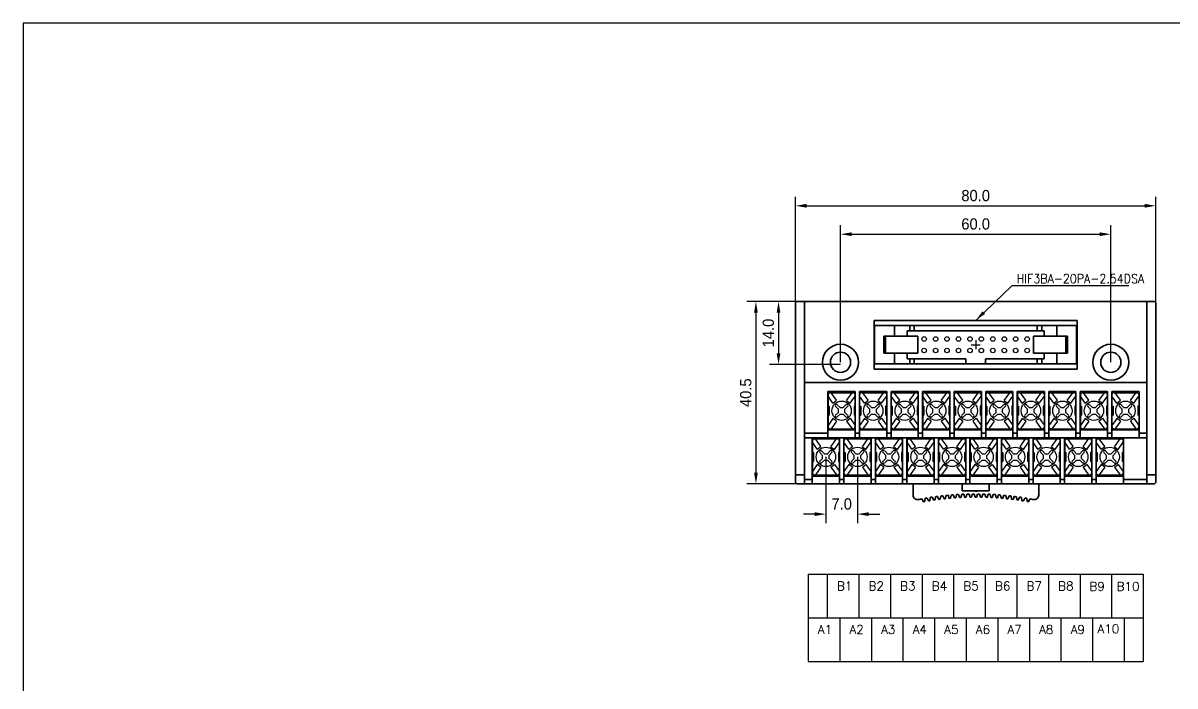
# Model space of a CAD drawing. Extents: x 295 to 2531, y 240 to 845.
# Drawn here: x 295.1 to 550.8, y 697.5 to 844.7 of the extents above; entities that cross this region are included whole.
import ezdxf

# ---------------------------------------------------------------- set-up
doc = ezdxf.new("R2010")
doc.units = 0
doc.header["$LTSCALE"] = 0.1
doc.layers.get('0').update_dxf_attribs({"linetype": 'CONTINUOUS'})
doc.layers.get('DEFPOINTS').update_dxf_attribs({"linetype": 'CONTINUOUS'})
doc.layers.add('S', color=3, linetype='CONTINUOUS')
doc.layers.add('SHEET', color=7, linetype='CONTINUOUS')
doc.layers.add('가시적인 것(ISO)', color=7, linetype='CONTINUOUS', lineweight=35)
doc.styles.get("Standard").update_dxf_attribs({"font": 'simplex.shx', "width": 0.9})
doc.styles.add('주 문자 (ISO)', font='')
doc.styles.get('주 문자 (ISO)').set_extended_font_data('Dotum')
doc.dimstyles.new('기본값 (ISO)', dxfattribs={"dimtxt": 2.5, "dimasz": 2.5, "dimexe": 2, "dimexo": 0, "dimgap": 1, "dimtad": 1, "dimdec": 1, "dimrnd": 1e-08, "dimzin": 0, "dimdsep": 46, "dimtxsty": '주 문자 (ISO)', "dimcen": 0.09, "dimdle": 10, "dimclrd": 1, "dimclre": 1, "dimclrt": 256, "dimadec": 1, "dimazin": 0, "dimtfac": 0.6, "dimtofl": 0, "dimtmove": 0, "dimatfit": 3, "dimfxl": 1, "dimtolj": 1, "dimtzin": 0, "dimlwd": -1, "dimlwe": -1, "dimarcsym": 0})

# ---------------------------------------------------------------- blocks, each defined once
blk = doc.blocks.new('A$C69525F90')
for p, q in [((0, 0), (0, 8.5)), ((22.35, 5.25), (22.35, 3.25)), ((21.35, 4.25), (23.35, 4.25))]:
    blk.add_line(p, q)
for centre in [(10.92, 5.52), (13.46, 5.52), (16, 5.52), (18.54, 5.52), (21.08, 5.52), (23.62, 5.52), (26.16, 5.52), (28.7, 5.52), (31.24, 5.52), (33.78, 5.52), (10.92, 2.98), (13.46, 2.98), (16, 2.98), (18.54, 2.98), (21.08, 2.98), (23.62, 2.98), (26.16, 2.98), (28.7, 2.98), (31.24, 2.98), (33.78, 2.98)]:
    blk.add_circle(centre, 0.5)
at = {"layer": '가시적인 것(ISO)'}
for p, q in [((0, 8.5), (4.35, 8.5)), ((4.35, 8.5), (4.35, 6.15)), ((4.35, 8.5), (7.7, 8.5)), ((7.7, 7.35), (7.7, 8.5)), ((7.7, 8.5), (8.7, 8.5)), ((8.7, 7.35), (8.7, 8.5)), ((8.7, 8.5), (36, 8.5)), ((36, 7.35), (36, 8.5)), ((36, 8.5), (37, 8.5)), ((37, 8.5), (37, 7.35)), ((37, 8.5), (40.35, 8.5)), ((40.35, 6.15), (40.35, 8.5)), ((40.35, 8.5), (44.7, 8.5)), ((44.7, 8.5), (44.7, 0)), ((2.31, 6.15), (1.95, 6.15)), ((1.95, 2.35), (1.95, 6.15)), ((9.5, 6.15), (2.31, 6.15)), ((2.31, 2.35), (2.31, 6.15)), ((7.13, 7.35), (7.7, 7.35)), ((7.13, 6.15), (7.13, 7.35)), ((7.7, 7.35), (8.7, 7.35)), ((8.7, 7.35), (36, 7.35)), ((9.5, 2.35), (9.5, 6.15)), ((42.39, 6.15), (35.2, 6.15)), ((35.2, 2.35), (35.2, 6.15)), ((36, 7.35), (37, 7.35)), ((37, 7.35), (37.57, 7.35)), ((37.57, 7.35), (37.57, 6.15)), ((42.75, 6.15), (42.39, 6.15)), ((42.39, 2.35), (42.39, 6.15)), ((42.75, 2.35), (42.75, 6.15)), ((2.31, 2.35), (1.95, 2.35)), ((9.5, 2.35), (2.31, 2.35)), ((4.35, 2.35), (4.35, 0)), ((7.13, 1.15), (7.13, 2.35)), ((7.7, 1.15), (7.13, 1.15)), ((7.7, 0), (7.7, 1.15)), ((8.7, 1.15), (7.7, 1.15)), ((8.7, 0), (8.7, 1.15)), ((20.14, 1.15), (8.7, 1.15)), ((20.14, 0), (20.14, 1.15)), ((36, 1.15), (24.56, 1.15)), ((24.56, 1.15), (24.56, 0)), ((42.39, 2.35), (35.2, 2.35)), ((36, 0), (36, 1.15)), ((37, 1.15), (36, 1.15)), ((37, 1.15), (37, 0)), ((37.57, 1.15), (37, 1.15)), ((37.57, 2.35), (37.57, 1.15)), ((40.35, 0), (40.35, 2.35)), ((42.75, 2.35), (42.39, 2.35)), ((4.35, 0), (0, 0)), ((7.7, 0), (4.35, 0)), ((8.7, 0), (7.7, 0)), ((20.14, 0), (8.7, 0)), ((24.56, 0), (20.14, 0)), ((36, 0), (24.56, 0)), ((37, 0), (36, 0)), ((40.35, 0), (37, 0)), ((44.7, 0), (40.35, 0))]:
    blk.add_line(p, q, dxfattribs=at)
blk = doc.blocks.new('*D34')
at = {"color": 1, "transparency": 16777216}
for p, q in [((476.56, 769.35), (476.56, 799.78)), ((479.06, 797.78), (534.06, 797.78)), ((536.56, 769.35), (536.56, 799.78))]:
    blk.add_line(p, q, dxfattribs=at)
for points in [[(479.06, 798.2), (479.06, 797.37), (476.56, 797.78)], [(534.06, 798.2), (534.06, 797.37), (536.56, 797.78)]]:
    blk.add_solid(points, dxfattribs=at)
at = {"layer": 'DEFPOINTS', "color": 0, "transparency": 16777216}
for p in [(536.56, 797.78), (476.56, 769.35), (536.56, 769.35)]:
    blk.add_point(p, dxfattribs=at)
at = {"transparency": 16777216, "insert": (506.56, 800.04), "char_height": 2.5, "attachment_point": 5, "style": '주 문자 (ISO)'}
blk.add_mtext('\\A1;60.0', dxfattribs=at)
blk = doc.blocks.new('*D35')
at = {"color": 1, "transparency": 16777216}
for p, q in [((466.56, 782.35), (466.56, 806.09)), ((546.56, 782.35), (546.56, 806.09)), ((469.06, 804.09), (544.06, 804.09))]:
    blk.add_line(p, q, dxfattribs=at)
for points in [[(469.06, 804.51), (469.06, 803.67), (466.56, 804.09)], [(544.06, 804.51), (544.06, 803.67), (546.56, 804.09)]]:
    blk.add_solid(points, dxfattribs=at)
at = {"layer": 'DEFPOINTS', "color": 0, "transparency": 16777216}
for p in [(546.56, 804.09), (466.56, 782.35), (546.56, 782.35)]:
    blk.add_point(p, dxfattribs=at)
at = {"transparency": 16777216, "insert": (506.56, 806.34), "char_height": 2.5, "attachment_point": 5, "style": '주 문자 (ISO)'}
blk.add_mtext('\\A1;80.0', dxfattribs=at)
blk = doc.blocks.new('*D36')
at = {"color": 1, "transparency": 16777216}
for p, q in [((473.32, 748.35), (473.32, 733.65)), ((480.32, 748.35), (480.32, 733.65)), ((470.82, 735.65), (468.32, 735.65)), ((482.82, 735.65), (485.32, 735.65))]:
    blk.add_line(p, q, dxfattribs=at)
for points in [[(470.82, 736.07), (470.82, 735.23), (473.32, 735.65)], [(482.82, 736.07), (482.82, 735.23), (480.32, 735.65)]]:
    blk.add_solid(points, dxfattribs=at)
at = {"layer": 'DEFPOINTS', "color": 0, "transparency": 16777216}
for p in [(473.32, 748.35), (480.32, 748.35), (480.32, 735.65)]:
    blk.add_point(p, dxfattribs=at)
at = {"transparency": 16777216, "insert": (476.82, 737.9), "char_height": 2.5, "attachment_point": 5, "style": '주 문자 (ISO)'}
blk.add_mtext('\\A1;7.0', dxfattribs=at)
blk = doc.blocks.new('*D59')
at = {"color": 1, "transparency": 16777216}
for p, q in [((467.06, 782.85), (455.78, 782.85)), ((457.78, 780.35), (457.78, 744.85)), ((467.06, 742.35), (455.78, 742.35))]:
    blk.add_line(p, q, dxfattribs=at)
for points in [[(457.37, 780.35), (458.2, 780.35), (457.78, 782.85)], [(457.37, 744.85), (458.2, 744.85), (457.78, 742.35)]]:
    blk.add_solid(points, dxfattribs=at)
at = {"layer": 'DEFPOINTS', "color": 0, "transparency": 16777216}
for p in [(467.06, 782.85), (457.78, 742.35), (467.06, 742.35)]:
    blk.add_point(p, dxfattribs=at)
at = {"transparency": 16777216, "insert": (455.53, 762.6), "char_height": 2.5, "attachment_point": 5, "rotation": 90, "style": '주 문자 (ISO)'}
blk.add_mtext('\\A1;40.5', dxfattribs=at)
blk = doc.blocks.new('*D60')
at = {"color": 1, "transparency": 16777216}
for p, q in [((467.06, 782.85), (460.8, 782.85)), ((462.8, 780.35), (462.8, 771.35)), ((476.56, 768.85), (460.8, 768.85))]:
    blk.add_line(p, q, dxfattribs=at)
for points in [[(462.38, 780.35), (463.21, 780.35), (462.8, 782.85)], [(462.38, 771.35), (463.21, 771.35), (462.8, 768.85)]]:
    blk.add_solid(points, dxfattribs=at)
at = {"layer": 'DEFPOINTS', "color": 0, "transparency": 16777216}
for p in [(467.06, 782.85), (462.8, 768.85), (476.56, 768.85)]:
    blk.add_point(p, dxfattribs=at)
at = {"transparency": 16777216, "insert": (460.54, 775.85), "char_height": 2.5, "attachment_point": 5, "rotation": 90, "style": '주 문자 (ISO)'}
blk.add_mtext('\\A1;14.0', dxfattribs=at)

msp = doc.modelspace()

# ---------------------------------------------------------------- linework, layer by layer
at = {"color": 7}
for p, q in [((473.81, 762.1), (473.81, 755.1)), ((474.31, 762.6), (479.31, 762.6)), ((475.69, 760.91), (474.49, 762.6)), ((477.9, 760.87), (479.13, 762.6)), ((479.81, 762.1), (479.81, 755.1)), ((480.81, 762.1), (480.81, 755.1)), ((481.31, 762.6), (486.31, 762.6)), ((482.69, 760.91), (481.49, 762.6)), ((484.9, 760.87), (486.13, 762.6)), ((486.81, 762.1), (486.81, 755.1)), ((487.81, 762.1), (487.81, 755.1)), ((488.31, 762.6), (493.31, 762.6)), ((489.69, 760.91), (488.49, 762.6)), ((491.9, 760.87), (493.13, 762.6)), ((493.81, 762.1), (493.81, 755.1)), ((494.81, 762.1), (494.81, 755.1)), ((495.31, 762.6), (500.31, 762.6)), ((496.69, 760.91), (495.49, 762.6)), ((498.9, 760.87), (500.13, 762.6)), ((500.81, 762.1), (500.81, 755.1)), ((501.81, 762.1), (501.81, 755.1)), ((502.31, 762.6), (507.31, 762.6)), ((503.69, 760.91), (502.49, 762.6)), ((505.9, 760.87), (507.13, 762.6)), ((507.81, 762.1), (507.81, 755.1)), ((508.81, 762.1), (508.81, 755.1)), ((509.31, 762.6), (514.31, 762.6)), ((510.69, 760.91), (509.49, 762.6)), ((512.9, 760.87), (514.13, 762.6)), ((514.81, 762.1), (514.81, 755.1)), ((515.81, 762.1), (515.81, 755.1)), ((516.31, 762.6), (521.31, 762.6)), ((517.69, 760.91), (516.49, 762.6)), ((519.9, 760.87), (521.13, 762.6)), ((521.81, 762.1), (521.81, 755.1)), ((522.81, 762.1), (522.81, 755.1)), ((523.31, 762.6), (528.31, 762.6)), ((524.69, 760.91), (523.49, 762.6)), ((526.9, 760.87), (528.13, 762.6)), ((528.81, 762.1), (528.81, 755.1)), ((529.81, 762.1), (529.81, 755.1)), ((530.31, 762.6), (535.31, 762.6)), ((531.69, 760.91), (530.49, 762.6)), ((533.9, 760.87), (535.13, 762.6)), ((535.81, 762.1), (535.81, 755.1)), ((536.81, 762.1), (536.81, 755.1)), ((537.31, 762.6), (542.31, 762.6)), ((538.69, 760.91), (537.49, 762.6)), ((540.9, 760.87), (542.13, 762.6)), ((542.81, 762.1), (542.81, 755.1)), ((474.88, 760.31), (473.81, 761.85)), ((475.48, 759.55), (476.08, 758.95)), ((475.85, 759.93), (476.46, 759.32)), ((477.77, 759.93), (477.16, 759.32)), ((478.14, 759.55), (477.54, 758.95)), ((478.69, 760.25), (479.81, 761.85)), ((481.88, 760.31), (480.81, 761.85)), ((482.48, 759.55), (483.08, 758.95)), ((482.85, 759.93), (483.46, 759.32)), ((484.77, 759.93), (484.16, 759.32)), ((485.14, 759.55), (484.54, 758.95)), ((485.69, 760.25), (486.81, 761.85)), ((488.88, 760.31), (487.81, 761.85)), ((489.48, 759.55), (490.08, 758.95)), ((489.85, 759.93), (490.46, 759.32)), ((491.77, 759.93), (491.16, 759.32)), ((492.14, 759.55), (491.54, 758.95)), ((492.69, 760.25), (493.81, 761.85)), ((495.88, 760.31), (494.81, 761.85)), ((496.48, 759.55), (497.08, 758.95)), ((496.85, 759.93), (497.46, 759.32)), ((498.77, 759.93), (498.16, 759.32)), ((499.14, 759.55), (498.54, 758.95)), ((499.69, 760.25), (500.81, 761.85)), ((502.88, 760.31), (501.81, 761.85)), ((503.48, 759.55), (504.08, 758.95)), ((503.85, 759.93), (504.46, 759.32)), ((505.77, 759.93), (505.16, 759.32)), ((506.14, 759.55), (505.54, 758.95)), ((506.69, 760.25), (507.81, 761.85)), ((509.88, 760.31), (508.81, 761.85)), ((510.48, 759.55), (511.08, 758.95)), ((510.85, 759.93), (511.46, 759.32)), ((512.77, 759.93), (512.16, 759.32)), ((513.14, 759.55), (512.54, 758.95)), ((513.69, 760.25), (514.81, 761.85)), ((516.88, 760.31), (515.81, 761.85)), ((517.48, 759.55), (518.08, 758.95)), ((517.85, 759.93), (518.46, 759.32)), ((519.77, 759.93), (519.16, 759.32)), ((520.14, 759.55), (519.54, 758.95)), ((520.69, 760.25), (521.81, 761.85)), ((523.88, 760.31), (522.81, 761.85)), ((524.48, 759.55), (525.08, 758.95)), ((524.85, 759.93), (525.46, 759.32)), ((526.77, 759.93), (526.16, 759.32)), ((527.14, 759.55), (526.54, 758.95)), ((527.69, 760.25), (528.81, 761.85)), ((530.88, 760.31), (529.81, 761.85)), ((531.48, 759.55), (532.08, 758.95)), ((531.85, 759.93), (532.46, 759.32)), ((533.77, 759.93), (533.16, 759.32)), ((534.14, 759.55), (533.54, 758.95)), ((534.69, 760.25), (535.81, 761.85)), ((537.88, 760.31), (536.81, 761.85)), ((538.48, 759.55), (539.08, 758.95)), ((538.85, 759.93), (539.46, 759.32)), ((540.77, 759.93), (540.16, 759.32)), ((541.14, 759.55), (540.54, 758.95)), ((541.69, 760.25), (542.81, 761.85)), ((474.88, 756.88), (473.81, 755.34)), ((476.08, 758.24), (475.48, 757.64)), ((476.46, 757.87), (475.85, 757.26)), ((476.08, 758.24), (476.08, 758.95)), ((476.46, 759.32), (477.16, 759.32)), ((476.46, 757.87), (477.16, 757.87)), ((477.16, 757.87), (477.77, 757.26)), ((477.54, 758.24), (477.54, 758.95)), ((477.54, 758.24), (478.14, 757.64)), ((478.69, 756.94), (479.81, 755.34)), ((481.88, 756.88), (480.81, 755.34)), ((483.08, 758.24), (482.48, 757.64)), ((483.46, 757.87), (482.85, 757.26)), ((483.08, 758.24), (483.08, 758.95)), ((483.46, 759.32), (484.16, 759.32)), ((483.46, 757.87), (484.16, 757.87)), ((484.16, 757.87), (484.77, 757.26)), ((484.54, 758.24), (484.54, 758.95)), ((484.54, 758.24), (485.14, 757.64)), ((485.69, 756.94), (486.81, 755.34)), ((488.88, 756.88), (487.81, 755.34)), ((490.08, 758.24), (489.48, 757.64)), ((490.46, 757.87), (489.85, 757.26)), ((490.08, 758.24), (490.08, 758.95)), ((490.46, 759.32), (491.16, 759.32)), ((490.46, 757.87), (491.16, 757.87)), ((491.16, 757.87), (491.77, 757.26)), ((491.54, 758.24), (491.54, 758.95)), ((491.54, 758.24), (492.14, 757.64)), ((492.69, 756.94), (493.81, 755.34)), ((495.88, 756.88), (494.81, 755.34)), ((497.08, 758.24), (496.48, 757.64)), ((497.46, 757.87), (496.85, 757.26)), ((497.08, 758.24), (497.08, 758.95)), ((497.46, 759.32), (498.16, 759.32)), ((497.46, 757.87), (498.16, 757.87)), ((498.16, 757.87), (498.77, 757.26)), ((498.54, 758.24), (498.54, 758.95)), ((498.54, 758.24), (499.14, 757.64)), ((499.69, 756.94), (500.81, 755.34)), ((502.88, 756.88), (501.81, 755.34)), ((504.08, 758.24), (503.48, 757.64)), ((504.46, 757.87), (503.85, 757.26)), ((504.08, 758.24), (504.08, 758.95)), ((504.46, 759.32), (505.16, 759.32)), ((504.46, 757.87), (505.16, 757.87)), ((505.16, 757.87), (505.77, 757.26)), ((505.54, 758.24), (505.54, 758.95)), ((505.54, 758.24), (506.14, 757.64)), ((506.69, 756.94), (507.81, 755.34)), ((509.88, 756.88), (508.81, 755.34)), ((511.08, 758.24), (510.48, 757.64)), ((511.46, 757.87), (510.85, 757.26)), ((511.08, 758.24), (511.08, 758.95)), ((511.46, 759.32), (512.16, 759.32)), ((511.46, 757.87), (512.16, 757.87)), ((512.16, 757.87), (512.77, 757.26)), ((512.54, 758.24), (512.54, 758.95)), ((512.54, 758.24), (513.14, 757.64)), ((513.69, 756.94), (514.81, 755.34)), ((516.88, 756.88), (515.81, 755.34)), ((518.08, 758.24), (517.48, 757.64)), ((518.46, 757.87), (517.85, 757.26)), ((518.08, 758.24), (518.08, 758.95)), ((518.46, 759.32), (519.16, 759.32)), ((518.46, 757.87), (519.16, 757.87)), ((519.16, 757.87), (519.77, 757.26)), ((519.54, 758.24), (519.54, 758.95)), ((519.54, 758.24), (520.14, 757.64)), ((520.69, 756.94), (521.81, 755.34)), ((523.88, 756.88), (522.81, 755.34)), ((525.08, 758.24), (524.48, 757.64)), ((525.46, 757.87), (524.85, 757.26)), ((525.08, 758.24), (525.08, 758.95)), ((525.46, 759.32), (526.16, 759.32)), ((525.46, 757.87), (526.16, 757.87)), ((526.16, 757.87), (526.77, 757.26)), ((526.54, 758.24), (526.54, 758.95)), ((526.54, 758.24), (527.14, 757.64)), ((527.69, 756.94), (528.81, 755.34)), ((530.88, 756.88), (529.81, 755.34)), ((532.08, 758.24), (531.48, 757.64)), ((532.46, 757.87), (531.85, 757.26)), ((532.08, 758.24), (532.08, 758.95)), ((532.46, 759.32), (533.16, 759.32)), ((532.46, 757.87), (533.16, 757.87)), ((533.16, 757.87), (533.77, 757.26)), ((533.54, 758.24), (533.54, 758.95)), ((533.54, 758.24), (534.14, 757.64)), ((534.69, 756.94), (535.81, 755.34)), ((537.88, 756.88), (536.81, 755.34)), ((539.08, 758.24), (538.48, 757.64)), ((539.46, 757.87), (538.85, 757.26)), ((539.08, 758.24), (539.08, 758.95)), ((539.46, 759.32), (540.16, 759.32)), ((539.46, 757.87), (540.16, 757.87)), ((540.16, 757.87), (540.77, 757.26)), ((540.54, 758.24), (540.54, 758.95)), ((540.54, 758.24), (541.14, 757.64)), ((541.69, 756.94), (542.81, 755.34)), ((474.31, 754.6), (479.31, 754.6)), ((475.69, 756.29), (474.49, 754.6)), ((477.9, 756.32), (479.13, 754.6)), ((481.31, 754.6), (486.31, 754.6)), ((482.69, 756.29), (481.49, 754.6)), ((484.9, 756.32), (486.13, 754.6)), ((488.31, 754.6), (493.31, 754.6)), ((489.69, 756.29), (488.49, 754.6)), ((491.9, 756.32), (493.13, 754.6)), ((495.31, 754.6), (500.31, 754.6)), ((496.69, 756.29), (495.49, 754.6)), ((498.9, 756.32), (500.13, 754.6)), ((502.31, 754.6), (507.31, 754.6)), ((503.69, 756.29), (502.49, 754.6)), ((505.9, 756.32), (507.13, 754.6)), ((509.31, 754.6), (514.31, 754.6)), ((510.69, 756.29), (509.49, 754.6)), ((512.9, 756.32), (514.13, 754.6)), ((516.31, 754.6), (521.31, 754.6)), ((517.69, 756.29), (516.49, 754.6)), ((519.9, 756.32), (521.13, 754.6)), ((523.31, 754.6), (528.31, 754.6)), ((524.69, 756.29), (523.49, 754.6)), ((526.9, 756.32), (528.13, 754.6)), ((530.31, 754.6), (535.31, 754.6)), ((531.69, 756.29), (530.49, 754.6)), ((533.9, 756.32), (535.13, 754.6)), ((537.31, 754.6), (542.31, 754.6)), ((538.69, 756.29), (537.49, 754.6)), ((540.9, 756.32), (542.13, 754.6)), ((470.32, 751.85), (470.32, 744.85)), ((470.82, 752.35), (475.82, 752.35)), ((472.2, 750.66), (471, 752.35)), ((474.41, 750.62), (475.64, 752.35)), ((476.32, 751.85), (476.32, 744.85)), ((477.32, 751.85), (477.32, 744.85)), ((477.82, 752.35), (482.82, 752.35)), ((479.2, 750.66), (478, 752.35)), ((481.41, 750.62), (482.64, 752.35)), ((483.32, 751.85), (483.32, 744.85)), ((484.32, 751.85), (484.32, 744.85)), ((484.82, 752.35), (489.82, 752.35)), ((486.2, 750.66), (485, 752.35)), ((488.41, 750.62), (489.64, 752.35)), ((490.32, 751.85), (490.32, 744.85)), ((491.32, 751.85), (491.32, 744.85)), ((491.82, 752.35), (496.82, 752.35)), ((493.2, 750.66), (492, 752.35)), ((495.41, 750.62), (496.64, 752.35)), ((497.32, 751.85), (497.32, 744.85)), ((498.32, 751.85), (498.32, 744.85)), ((498.82, 752.35), (503.82, 752.35)), ((500.2, 750.66), (499, 752.35)), ((502.41, 750.62), (503.64, 752.35)), ((504.32, 751.85), (504.32, 744.85)), ((505.32, 751.85), (505.32, 744.85)), ((505.82, 752.35), (510.82, 752.35)), ((507.2, 750.66), (506, 752.35)), ((509.41, 750.62), (510.64, 752.35)), ((511.32, 751.85), (511.32, 744.85)), ((512.32, 751.85), (512.32, 744.85)), ((512.82, 752.35), (517.82, 752.35)), ((514.2, 750.66), (513, 752.35)), ((516.41, 750.62), (517.64, 752.35)), ((518.32, 751.85), (518.32, 744.85)), ((519.32, 751.85), (519.32, 744.85)), ((519.82, 752.35), (524.82, 752.35)), ((521.2, 750.66), (520, 752.35)), ((523.41, 750.62), (524.64, 752.35)), ((525.32, 751.85), (525.32, 744.85)), ((526.32, 751.85), (526.32, 744.85)), ((526.82, 752.35), (531.82, 752.35)), ((528.2, 750.66), (527, 752.35)), ((530.41, 750.62), (531.64, 752.35)), ((532.32, 751.85), (532.32, 744.85)), ((533.32, 751.85), (533.32, 744.85)), ((533.82, 752.35), (538.82, 752.35)), ((535.2, 750.66), (534, 752.35)), ((537.41, 750.62), (538.64, 752.35)), ((539.32, 751.85), (539.32, 744.85)), ((471.39, 750.06), (470.32, 751.6)), ((471.99, 749.3), (472.59, 748.7)), ((472.36, 749.68), (472.97, 749.07)), ((474.28, 749.68), (473.67, 749.07)), ((474.65, 749.3), (474.05, 748.7)), ((475.2, 750), (476.32, 751.6)), ((478.39, 750.06), (477.32, 751.6)), ((478.99, 749.3), (479.59, 748.7)), ((479.36, 749.68), (479.97, 749.07)), ((481.28, 749.68), (480.67, 749.07)), ((481.65, 749.3), (481.05, 748.7)), ((482.2, 750), (483.32, 751.6)), ((485.39, 750.06), (484.32, 751.6)), ((485.99, 749.3), (486.59, 748.7)), ((486.36, 749.68), (486.97, 749.07)), ((488.28, 749.68), (487.67, 749.07)), ((488.65, 749.3), (488.05, 748.7)), ((489.2, 750), (490.32, 751.6)), ((492.39, 750.06), (491.32, 751.6)), ((492.99, 749.3), (493.59, 748.7)), ((493.36, 749.68), (493.97, 749.07)), ((495.28, 749.68), (494.67, 749.07)), ((495.65, 749.3), (495.05, 748.7)), ((496.2, 750), (497.32, 751.6)), ((499.39, 750.06), (498.32, 751.6)), ((499.99, 749.3), (500.59, 748.7)), ((500.36, 749.68), (500.97, 749.07)), ((502.28, 749.68), (501.67, 749.07)), ((502.65, 749.3), (502.05, 748.7)), ((503.2, 750), (504.32, 751.6)), ((506.39, 750.06), (505.32, 751.6)), ((506.99, 749.3), (507.59, 748.7)), ((507.36, 749.68), (507.97, 749.07)), ((509.28, 749.68), (508.67, 749.07)), ((509.65, 749.3), (509.05, 748.7)), ((510.2, 750), (511.32, 751.6)), ((513.39, 750.06), (512.32, 751.6)), ((513.99, 749.3), (514.59, 748.7)), ((514.36, 749.68), (514.97, 749.07)), ((516.28, 749.68), (515.67, 749.07)), ((516.65, 749.3), (516.05, 748.7)), ((517.2, 750), (518.32, 751.6)), ((520.39, 750.06), (519.32, 751.6)), ((520.99, 749.3), (521.59, 748.7)), ((521.36, 749.68), (521.97, 749.07)), ((523.28, 749.68), (522.67, 749.07)), ((523.65, 749.3), (523.05, 748.7)), ((524.2, 750), (525.32, 751.6)), ((527.39, 750.06), (526.32, 751.6)), ((527.99, 749.3), (528.59, 748.7)), ((528.36, 749.68), (528.97, 749.07)), ((530.28, 749.68), (529.67, 749.07)), ((530.65, 749.3), (530.05, 748.7)), ((531.2, 750), (532.32, 751.6)), ((534.39, 750.06), (533.32, 751.6)), ((534.99, 749.3), (535.59, 748.7)), ((535.36, 749.68), (535.97, 749.07)), ((537.28, 749.68), (536.67, 749.07)), ((537.65, 749.3), (537.05, 748.7)), ((538.2, 750), (539.32, 751.6)), ((472.59, 747.99), (471.99, 747.39)), ((472.97, 747.62), (472.36, 747.01)), ((472.59, 747.99), (472.59, 748.7)), ((472.97, 749.07), (473.67, 749.07)), ((472.97, 747.62), (473.67, 747.62)), ((473.67, 747.62), (474.28, 747.01)), ((474.05, 747.99), (474.05, 748.7)), ((474.05, 747.99), (474.65, 747.39)), ((475.2, 746.69), (476.32, 745.09)), ((479.59, 747.99), (478.99, 747.39)), ((479.97, 747.62), (479.36, 747.01)), ((479.59, 747.99), (479.59, 748.7)), ((479.97, 749.07), (480.67, 749.07)), ((479.97, 747.62), (480.67, 747.62)), ((480.67, 747.62), (481.28, 747.01)), ((481.05, 747.99), (481.05, 748.7)), ((481.05, 747.99), (481.65, 747.39)), ((482.2, 746.69), (483.32, 745.09)), ((486.59, 747.99), (485.99, 747.39)), ((486.97, 747.62), (486.36, 747.01)), ((486.59, 747.99), (486.59, 748.7)), ((486.97, 749.07), (487.67, 749.07)), ((486.97, 747.62), (487.67, 747.62)), ((487.67, 747.62), (488.28, 747.01)), ((488.05, 747.99), (488.05, 748.7)), ((488.05, 747.99), (488.65, 747.39)), ((489.2, 746.69), (490.32, 745.09)), ((493.59, 747.99), (492.99, 747.39)), ((493.97, 747.62), (493.36, 747.01)), ((493.59, 747.99), (493.59, 748.7)), ((493.97, 749.07), (494.67, 749.07)), ((493.97, 747.62), (494.67, 747.62)), ((494.67, 747.62), (495.28, 747.01)), ((495.05, 747.99), (495.05, 748.7)), ((495.05, 747.99), (495.65, 747.39)), ((496.2, 746.69), (497.32, 745.09)), ((500.59, 747.99), (499.99, 747.39)), ((500.97, 747.62), (500.36, 747.01)), ((500.59, 747.99), (500.59, 748.7)), ((500.97, 749.07), (501.67, 749.07)), ((500.97, 747.62), (501.67, 747.62)), ((501.67, 747.62), (502.28, 747.01)), ((502.05, 747.99), (502.05, 748.7)), ((502.05, 747.99), (502.65, 747.39)), ((503.2, 746.69), (504.32, 745.09)), ((507.59, 747.99), (506.99, 747.39)), ((507.97, 747.62), (507.36, 747.01)), ((507.59, 747.99), (507.59, 748.7)), ((507.97, 749.07), (508.67, 749.07)), ((507.97, 747.62), (508.67, 747.62)), ((508.67, 747.62), (509.28, 747.01)), ((509.05, 747.99), (509.05, 748.7)), ((509.05, 747.99), (509.65, 747.39)), ((510.2, 746.69), (511.32, 745.09)), ((514.59, 747.99), (513.99, 747.39)), ((514.97, 747.62), (514.36, 747.01)), ((514.59, 747.99), (514.59, 748.7)), ((514.97, 749.07), (515.67, 749.07)), ((514.97, 747.62), (515.67, 747.62)), ((515.67, 747.62), (516.28, 747.01)), ((516.05, 747.99), (516.05, 748.7)), ((516.05, 747.99), (516.65, 747.39)), ((517.2, 746.69), (518.32, 745.09)), ((521.59, 747.99), (520.99, 747.39)), ((521.97, 747.62), (521.36, 747.01)), ((521.59, 747.99), (521.59, 748.7)), ((521.97, 749.07), (522.67, 749.07)), ((521.97, 747.62), (522.67, 747.62)), ((522.67, 747.62), (523.28, 747.01)), ((523.05, 747.99), (523.05, 748.7)), ((523.05, 747.99), (523.65, 747.39)), ((524.2, 746.69), (525.32, 745.09)), ((528.59, 747.99), (527.99, 747.39)), ((528.97, 747.62), (528.36, 747.01)), ((528.59, 747.99), (528.59, 748.7)), ((528.97, 749.07), (529.67, 749.07)), ((528.97, 747.62), (529.67, 747.62)), ((529.67, 747.62), (530.28, 747.01)), ((530.05, 747.99), (530.05, 748.7)), ((530.05, 747.99), (530.65, 747.39)), ((531.2, 746.69), (532.32, 745.09)), ((535.59, 747.99), (534.99, 747.39)), ((535.97, 747.62), (535.36, 747.01)), ((535.59, 747.99), (535.59, 748.7)), ((535.97, 749.07), (536.67, 749.07)), ((535.97, 747.62), (536.67, 747.62)), ((536.67, 747.62), (537.28, 747.01)), ((537.05, 747.99), (537.05, 748.7)), ((537.05, 747.99), (537.65, 747.39)), ((538.2, 746.69), (539.32, 745.09)), ((471.39, 746.63), (470.32, 745.09)), ((470.82, 744.35), (475.82, 744.35)), ((472.2, 746.04), (471, 744.35)), ((474.41, 746.07), (475.64, 744.35)), ((478.39, 746.63), (477.32, 745.09)), ((477.82, 744.35), (482.82, 744.35)), ((479.2, 746.04), (478, 744.35)), ((481.41, 746.07), (482.64, 744.35)), ((485.39, 746.63), (484.32, 745.09)), ((484.82, 744.35), (489.82, 744.35)), ((486.2, 746.04), (485, 744.35)), ((488.41, 746.07), (489.64, 744.35)), ((492.39, 746.63), (491.32, 745.09)), ((491.82, 744.35), (496.82, 744.35)), ((493.2, 746.04), (492, 744.35)), ((495.41, 746.07), (496.64, 744.35)), ((499.39, 746.63), (498.32, 745.09)), ((498.82, 744.35), (503.82, 744.35)), ((500.2, 746.04), (499, 744.35)), ((502.41, 746.07), (503.64, 744.35)), ((506.39, 746.63), (505.32, 745.09)), ((505.82, 744.35), (510.82, 744.35)), ((507.2, 746.04), (506, 744.35)), ((509.41, 746.07), (510.64, 744.35)), ((513.39, 746.63), (512.32, 745.09)), ((512.82, 744.35), (517.82, 744.35)), ((514.2, 746.04), (513, 744.35)), ((516.41, 746.07), (517.64, 744.35)), ((520.39, 746.63), (519.32, 745.09)), ((519.82, 744.35), (524.82, 744.35)), ((521.2, 746.04), (520, 744.35)), ((523.41, 746.07), (524.64, 744.35)), ((527.39, 746.63), (526.32, 745.09)), ((526.82, 744.35), (531.82, 744.35)), ((528.2, 746.04), (527, 744.35)), ((530.41, 746.07), (531.64, 744.35)), ((534.39, 746.63), (533.32, 745.09)), ((533.82, 744.35), (538.82, 744.35)), ((535.2, 746.04), (534, 744.35)), ((537.41, 746.07), (538.64, 744.35)), ((469.38, 722.29), (469.38, 712.62)), ((473.61, 722.29), (473.61, 712.62)), ((480.63, 722.29), (480.63, 712.62)), ((487.64, 722.29), (487.64, 712.62)), ((494.65, 722.29), (494.65, 712.62)), ((501.67, 722.29), (501.67, 712.62)), ((508.68, 722.29), (508.68, 712.62)), ((515.7, 722.29), (515.7, 712.62)), ((522.71, 722.29), (522.71, 712.62)), ((529.72, 722.29), (529.72, 712.62)), ((536.74, 722.29), (536.74, 712.62)), ((543.75, 722.29), (543.75, 702.95)), ((469.38, 712.62), (469.38, 702.95)), ((476.39, 712.62), (476.39, 702.95)), ((483.41, 712.62), (483.41, 702.95)), ((490.42, 712.62), (490.42, 702.95)), ((497.43, 712.62), (497.43, 702.95)), ((504.45, 712.62), (504.45, 702.95)), ((511.46, 712.62), (511.46, 702.95)), ((518.48, 712.62), (518.48, 702.95)), ((525.49, 712.62), (525.49, 702.95)), ((532.5, 712.62), (532.5, 702.95)), ((539.52, 712.62), (539.52, 702.95))]:
    msp.add_line(p, q, dxfattribs=at)
for p, q in [((474.88, 760.31), (475.69, 760.91)), ((477.9, 760.87), (478.69, 760.25)), ((481.88, 760.31), (482.69, 760.91)), ((484.9, 760.87), (485.69, 760.25)), ((488.88, 760.31), (489.69, 760.91)), ((491.9, 760.87), (492.69, 760.25)), ((495.88, 760.31), (496.69, 760.91)), ((498.9, 760.87), (499.69, 760.25)), ((502.88, 760.31), (503.69, 760.91)), ((505.9, 760.87), (506.69, 760.25)), ((509.88, 760.31), (510.69, 760.91)), ((512.9, 760.87), (513.69, 760.25)), ((516.88, 760.31), (517.69, 760.91)), ((519.9, 760.87), (520.69, 760.25)), ((523.88, 760.31), (524.69, 760.91)), ((526.9, 760.87), (527.69, 760.25)), ((530.88, 760.31), (531.69, 760.91)), ((533.9, 760.87), (534.69, 760.25)), ((537.88, 760.31), (538.69, 760.91)), ((540.9, 760.87), (541.69, 760.25)), ((475.69, 756.29), (474.88, 756.88)), ((477.9, 756.32), (478.69, 756.94)), ((482.69, 756.29), (481.88, 756.88)), ((484.9, 756.32), (485.69, 756.94)), ((489.69, 756.29), (488.88, 756.88)), ((491.9, 756.32), (492.69, 756.94)), ((496.69, 756.29), (495.88, 756.88)), ((498.9, 756.32), (499.69, 756.94)), ((503.69, 756.29), (502.88, 756.88)), ((505.9, 756.32), (506.69, 756.94)), ((510.69, 756.29), (509.88, 756.88)), ((512.9, 756.32), (513.69, 756.94)), ((517.69, 756.29), (516.88, 756.88)), ((519.9, 756.32), (520.69, 756.94)), ((524.69, 756.29), (523.88, 756.88)), ((526.9, 756.32), (527.69, 756.94)), ((531.69, 756.29), (530.88, 756.88)), ((533.9, 756.32), (534.69, 756.94)), ((538.69, 756.29), (537.88, 756.88)), ((540.9, 756.32), (541.69, 756.94)), ((471.39, 750.06), (472.2, 750.66)), ((474.41, 750.62), (475.2, 750)), ((478.39, 750.06), (479.2, 750.66)), ((481.41, 750.62), (482.2, 750)), ((485.39, 750.06), (486.2, 750.66)), ((488.41, 750.62), (489.2, 750)), ((492.39, 750.06), (493.2, 750.66)), ((495.41, 750.62), (496.2, 750)), ((499.39, 750.06), (500.2, 750.66)), ((502.41, 750.62), (503.2, 750)), ((506.39, 750.06), (507.2, 750.66)), ((509.41, 750.62), (510.2, 750)), ((513.39, 750.06), (514.2, 750.66)), ((516.41, 750.62), (517.2, 750)), ((520.39, 750.06), (521.2, 750.66)), ((523.41, 750.62), (524.2, 750)), ((527.39, 750.06), (528.2, 750.66)), ((530.41, 750.62), (531.2, 750)), ((534.39, 750.06), (535.2, 750.66)), ((537.41, 750.62), (538.2, 750)), ((474.41, 746.07), (475.2, 746.69)), ((481.41, 746.07), (482.2, 746.69)), ((488.41, 746.07), (489.2, 746.69)), ((495.41, 746.07), (496.2, 746.69)), ((502.41, 746.07), (503.2, 746.69)), ((509.41, 746.07), (510.2, 746.69)), ((516.41, 746.07), (517.2, 746.69)), ((523.41, 746.07), (524.2, 746.69)), ((530.41, 746.07), (531.2, 746.69)), ((537.41, 746.07), (538.2, 746.69)), ((472.2, 746.04), (471.39, 746.63)), ((479.2, 746.04), (478.39, 746.63)), ((486.2, 746.04), (485.39, 746.63)), ((493.2, 746.04), (492.39, 746.63)), ((500.2, 746.04), (499.39, 746.63)), ((507.2, 746.04), (506.39, 746.63)), ((514.2, 746.04), (513.39, 746.63)), ((521.2, 746.04), (520.39, 746.63)), ((528.2, 746.04), (527.39, 746.63)), ((535.2, 746.04), (534.39, 746.63)), ((469.38, 722.29), (543.75, 722.29)), ((469.38, 712.62), (543.75, 712.62)), ((469.38, 702.95), (543.75, 702.95))]:
    msp.add_line(p, q)
for centre in [(476.81, 758.6), (483.81, 758.6), (490.81, 758.6), (497.81, 758.6), (504.81, 758.6), (511.81, 758.6), (518.81, 758.6), (525.81, 758.6), (532.81, 758.6), (539.81, 758.6), (473.32, 748.35), (480.32, 748.35), (487.32, 748.35), (494.32, 748.35), (501.32, 748.35), (508.32, 748.35), (515.32, 748.35), (522.32, 748.35), (529.32, 748.35), (536.32, 748.35)]:
    msp.add_circle(centre, 2.15, dxfattribs=at)
for centre, radius, start, end in [((474.31, 762.1), 0.5, 90, 180), ((479.31, 762.1), 0.5, 0, 90), ((481.31, 762.1), 0.5, 90, 180), ((486.31, 762.1), 0.5, 0, 90), ((488.31, 762.1), 0.5, 90, 180), ((493.31, 762.1), 0.5, 0, 90), ((495.31, 762.1), 0.5, 90, 180), ((500.31, 762.1), 0.5, 0, 90), ((502.31, 762.1), 0.5, 90, 180), ((507.31, 762.1), 0.5, 0, 90), ((509.31, 762.1), 0.5, 90, 180), ((514.31, 762.1), 0.5, 0, 90), ((516.31, 762.1), 0.5, 90, 180), ((521.31, 762.1), 0.5, 0, 90), ((523.31, 762.1), 0.5, 90, 180), ((528.31, 762.1), 0.5, 0, 90), ((530.31, 762.1), 0.5, 90, 180), ((535.31, 762.1), 0.5, 0, 90), ((537.31, 762.1), 0.5, 90, 180), ((542.31, 762.1), 0.5, 0, 90), ((475.66, 759.74), 0.265, 45, 225), ((477.96, 759.74), 0.265, 315, 135), ((482.66, 759.74), 0.265, 45, 225), ((484.96, 759.74), 0.265, 315, 135), ((489.66, 759.74), 0.265, 45, 225), ((491.96, 759.74), 0.265, 315, 135), ((496.66, 759.74), 0.265, 45, 225), ((498.96, 759.74), 0.265, 315, 135), ((503.66, 759.74), 0.265, 45, 225), ((505.96, 759.74), 0.265, 315, 135), ((510.66, 759.74), 0.265, 45, 225), ((512.96, 759.74), 0.265, 315, 135), ((517.66, 759.74), 0.265, 45, 225), ((519.96, 759.74), 0.265, 315, 135), ((524.66, 759.74), 0.265, 45, 225), ((526.96, 759.74), 0.265, 315, 135), ((531.66, 759.74), 0.265, 45, 225), ((533.96, 759.74), 0.265, 315, 135), ((538.66, 759.74), 0.265, 45, 225), ((540.96, 759.74), 0.265, 315, 135), ((475.66, 757.45), 0.265, 135, 315), ((477.96, 757.45), 0.265, 225, 45), ((482.66, 757.45), 0.265, 135, 315), ((484.96, 757.45), 0.265, 225, 45), ((489.66, 757.45), 0.265, 135, 315), ((491.96, 757.45), 0.265, 225, 45), ((496.66, 757.45), 0.265, 135, 315), ((498.96, 757.45), 0.265, 225, 45), ((503.66, 757.45), 0.265, 135, 315), ((505.96, 757.45), 0.265, 225, 45), ((510.66, 757.45), 0.265, 135, 315), ((512.96, 757.45), 0.265, 225, 45), ((517.66, 757.45), 0.265, 135, 315), ((519.96, 757.45), 0.265, 225, 45), ((524.66, 757.45), 0.265, 135, 315), ((526.96, 757.45), 0.265, 225, 45), ((531.66, 757.45), 0.265, 135, 315), ((533.96, 757.45), 0.265, 225, 45), ((538.66, 757.45), 0.265, 135, 315), ((540.96, 757.45), 0.265, 225, 45), ((474.31, 755.1), 0.5, 180, 270), ((479.31, 755.1), 0.5, 270, 0), ((481.31, 755.1), 0.5, 180, 270), ((486.31, 755.1), 0.5, 270, 0), ((488.31, 755.1), 0.5, 180, 270), ((493.31, 755.1), 0.5, 270, 0), ((495.31, 755.1), 0.5, 180, 270), ((500.31, 755.1), 0.5, 270, 0), ((502.31, 755.1), 0.5, 180, 270), ((507.31, 755.1), 0.5, 270, 0), ((509.31, 755.1), 0.5, 180, 270), ((514.31, 755.1), 0.5, 270, 0), ((516.31, 755.1), 0.5, 180, 270), ((521.31, 755.1), 0.5, 270, 0), ((523.31, 755.1), 0.5, 180, 270), ((528.31, 755.1), 0.5, 270, 0), ((530.31, 755.1), 0.5, 180, 270), ((535.31, 755.1), 0.5, 270, 0), ((537.31, 755.1), 0.5, 180, 270), ((542.31, 755.1), 0.5, 270, 0), ((470.82, 751.85), 0.5, 90, 180), ((475.82, 751.85), 0.5, 0, 90), ((477.82, 751.85), 0.5, 90, 180), ((482.82, 751.85), 0.5, 0, 90), ((484.82, 751.85), 0.5, 90, 180), ((489.82, 751.85), 0.5, 0, 90), ((491.82, 751.85), 0.5, 90, 180), ((496.82, 751.85), 0.5, 0, 90), ((498.82, 751.85), 0.5, 90, 180), ((503.82, 751.85), 0.5, 0, 90), ((505.82, 751.85), 0.5, 90, 180), ((510.82, 751.85), 0.5, 0, 90), ((512.82, 751.85), 0.5, 90, 180), ((517.82, 751.85), 0.5, 0, 90), ((519.82, 751.85), 0.5, 90, 180), ((524.82, 751.85), 0.5, 0, 90), ((526.82, 751.85), 0.5, 90, 180), ((531.82, 751.85), 0.5, 0, 90), ((533.82, 751.85), 0.5, 90, 180), ((538.82, 751.85), 0.5, 0, 90), ((472.17, 749.49), 0.265, 45, 225), ((474.47, 749.49), 0.265, 315, 135), ((479.17, 749.49), 0.265, 45, 225), ((481.47, 749.49), 0.265, 315, 135), ((486.17, 749.49), 0.265, 45, 225), ((488.47, 749.49), 0.265, 315, 135), ((493.17, 749.49), 0.265, 45, 225), ((495.47, 749.49), 0.265, 315, 135), ((500.17, 749.49), 0.265, 45, 225), ((502.47, 749.49), 0.265, 315, 135), ((507.17, 749.49), 0.265, 45, 225), ((509.47, 749.49), 0.265, 315, 135), ((514.17, 749.49), 0.265, 45, 225), ((516.47, 749.49), 0.265, 315, 135), ((521.17, 749.49), 0.265, 45, 225), ((523.47, 749.49), 0.265, 315, 135), ((528.17, 749.49), 0.265, 45, 225), ((530.47, 749.49), 0.265, 315, 135), ((535.17, 749.49), 0.265, 45, 225), ((537.47, 749.49), 0.265, 315, 135), ((472.17, 747.2), 0.265, 135, 315), ((474.47, 747.2), 0.265, 225, 45), ((479.17, 747.2), 0.265, 135, 315), ((481.47, 747.2), 0.265, 225, 45), ((486.17, 747.2), 0.265, 135, 315), ((488.47, 747.2), 0.265, 225, 45), ((493.17, 747.2), 0.265, 135, 315), ((495.47, 747.2), 0.265, 225, 45), ((500.17, 747.2), 0.265, 135, 315), ((502.47, 747.2), 0.265, 225, 45), ((507.17, 747.2), 0.265, 135, 315), ((509.47, 747.2), 0.265, 225, 45), ((514.17, 747.2), 0.265, 135, 315), ((516.47, 747.2), 0.265, 225, 45), ((521.17, 747.2), 0.265, 135, 315), ((523.47, 747.2), 0.265, 225, 45), ((528.17, 747.2), 0.265, 135, 315), ((530.47, 747.2), 0.265, 225, 45), ((535.17, 747.2), 0.265, 135, 315), ((537.47, 747.2), 0.265, 225, 45), ((470.82, 744.85), 0.5, 180, 270), ((475.82, 744.85), 0.5, 270, 0), ((477.82, 744.85), 0.5, 180, 270), ((482.82, 744.85), 0.5, 270, 0), ((484.82, 744.85), 0.5, 180, 270), ((489.82, 744.85), 0.5, 270, 0), ((491.82, 744.85), 0.5, 180, 270), ((496.82, 744.85), 0.5, 270, 0), ((498.82, 744.85), 0.5, 180, 270), ((503.82, 744.85), 0.5, 270, 0), ((505.82, 744.85), 0.5, 180, 270), ((510.82, 744.85), 0.5, 270, 0), ((512.82, 744.85), 0.5, 180, 270), ((517.82, 744.85), 0.5, 270, 0), ((519.82, 744.85), 0.5, 180, 270), ((524.82, 744.85), 0.5, 270, 0), ((526.82, 744.85), 0.5, 180, 270), ((531.82, 744.85), 0.5, 270, 0), ((533.82, 744.85), 0.5, 180, 270), ((538.82, 744.85), 0.5, 270, 0)]:
    msp.add_arc(centre, radius, start, end, dxfattribs=at)
at = {"layer": 'S', "color": 0}
for p, q in [((473.78, 759.6), (474.05, 759.6)), ((474.05, 759.6), (474.05, 757.6)), ((479.83, 759.6), (479.57, 759.6)), ((479.57, 759.6), (479.57, 757.6)), ((480.78, 759.6), (481.05, 759.6)), ((481.05, 759.6), (481.05, 757.6)), ((486.83, 759.6), (486.57, 759.6)), ((486.57, 759.6), (486.57, 757.6)), ((487.78, 759.6), (488.05, 759.6)), ((488.05, 759.6), (488.05, 757.6)), ((493.83, 759.6), (493.57, 759.6)), ((493.57, 759.6), (493.57, 757.6)), ((494.78, 759.6), (495.05, 759.6)), ((495.05, 759.6), (495.05, 757.6)), ((500.83, 759.6), (500.57, 759.6)), ((500.57, 759.6), (500.57, 757.6)), ((501.78, 759.6), (502.05, 759.6)), ((502.05, 759.6), (502.05, 757.6)), ((507.83, 759.6), (507.57, 759.6)), ((507.57, 759.6), (507.57, 757.6)), ((508.78, 759.6), (509.05, 759.6)), ((509.05, 759.6), (509.05, 757.6)), ((514.83, 759.6), (514.57, 759.6)), ((514.57, 759.6), (514.57, 757.6)), ((515.78, 759.6), (516.05, 759.6)), ((516.05, 759.6), (516.05, 757.6)), ((521.83, 759.6), (521.57, 759.6)), ((521.57, 759.6), (521.57, 757.6)), ((522.78, 759.6), (523.05, 759.6)), ((523.05, 759.6), (523.05, 757.6)), ((528.83, 759.6), (528.57, 759.6)), ((528.57, 759.6), (528.57, 757.6)), ((529.78, 759.6), (530.05, 759.6)), ((530.05, 759.6), (530.05, 757.6)), ((535.83, 759.6), (535.57, 759.6)), ((535.57, 759.6), (535.57, 757.6)), ((536.78, 759.6), (537.05, 759.6)), ((537.05, 759.6), (537.05, 757.6)), ((542.83, 759.6), (542.57, 759.6)), ((542.57, 759.6), (542.57, 757.6)), ((473.78, 757.6), (474.05, 757.6)), ((479.83, 757.6), (479.57, 757.6)), ((480.78, 757.6), (481.05, 757.6)), ((486.83, 757.6), (486.57, 757.6)), ((487.78, 757.6), (488.05, 757.6)), ((493.83, 757.6), (493.57, 757.6)), ((494.78, 757.6), (495.05, 757.6)), ((500.83, 757.6), (500.57, 757.6)), ((501.78, 757.6), (502.05, 757.6)), ((507.83, 757.6), (507.57, 757.6)), ((508.78, 757.6), (509.05, 757.6)), ((514.83, 757.6), (514.57, 757.6)), ((515.78, 757.6), (516.05, 757.6)), ((521.83, 757.6), (521.57, 757.6)), ((522.78, 757.6), (523.05, 757.6)), ((528.83, 757.6), (528.57, 757.6)), ((529.78, 757.6), (530.05, 757.6)), ((535.83, 757.6), (535.57, 757.6)), ((536.78, 757.6), (537.05, 757.6)), ((542.83, 757.6), (542.57, 757.6)), ((470.29, 749.35), (470.56, 749.35)), ((470.56, 749.35), (470.56, 747.35)), ((476.34, 749.35), (476.08, 749.35)), ((476.08, 749.35), (476.08, 747.35)), ((477.29, 749.35), (477.56, 749.35)), ((477.56, 749.35), (477.56, 747.35)), ((483.34, 749.35), (483.08, 749.35)), ((483.08, 749.35), (483.08, 747.35)), ((484.29, 749.35), (484.56, 749.35)), ((484.56, 749.35), (484.56, 747.35)), ((490.34, 749.35), (490.08, 749.35)), ((490.08, 749.35), (490.08, 747.35)), ((491.29, 749.35), (491.56, 749.35)), ((491.56, 749.35), (491.56, 747.35)), ((497.34, 749.35), (497.08, 749.35)), ((497.08, 749.35), (497.08, 747.35)), ((498.29, 749.35), (498.56, 749.35)), ((498.56, 749.35), (498.56, 747.35)), ((504.34, 749.35), (504.08, 749.35)), ((504.08, 749.35), (504.08, 747.35)), ((505.29, 749.35), (505.56, 749.35)), ((505.56, 749.35), (505.56, 747.35)), ((511.34, 749.35), (511.08, 749.35)), ((511.08, 749.35), (511.08, 747.35)), ((512.29, 749.35), (512.56, 749.35)), ((512.56, 749.35), (512.56, 747.35)), ((518.34, 749.35), (518.08, 749.35)), ((518.08, 749.35), (518.08, 747.35)), ((519.29, 749.35), (519.56, 749.35)), ((519.56, 749.35), (519.56, 747.35)), ((525.34, 749.35), (525.08, 749.35)), ((525.08, 749.35), (525.08, 747.35)), ((526.29, 749.35), (526.56, 749.35)), ((526.56, 749.35), (526.56, 747.35)), ((532.34, 749.35), (532.08, 749.35)), ((532.08, 749.35), (532.08, 747.35)), ((533.29, 749.35), (533.56, 749.35)), ((533.56, 749.35), (533.56, 747.35)), ((539.34, 749.35), (539.08, 749.35)), ((539.08, 749.35), (539.08, 747.35)), ((470.29, 747.35), (470.56, 747.35)), ((476.34, 747.35), (476.08, 747.35)), ((477.29, 747.35), (477.56, 747.35)), ((483.34, 747.35), (483.08, 747.35)), ((484.29, 747.35), (484.56, 747.35)), ((490.34, 747.35), (490.08, 747.35)), ((491.29, 747.35), (491.56, 747.35)), ((497.34, 747.35), (497.08, 747.35)), ((498.29, 747.35), (498.56, 747.35)), ((504.34, 747.35), (504.08, 747.35)), ((505.29, 747.35), (505.56, 747.35)), ((511.34, 747.35), (511.08, 747.35)), ((512.29, 747.35), (512.56, 747.35)), ((518.34, 747.35), (518.08, 747.35)), ((519.29, 747.35), (519.56, 747.35)), ((525.34, 747.35), (525.08, 747.35)), ((526.29, 747.35), (526.56, 747.35)), ((532.34, 747.35), (532.08, 747.35)), ((533.29, 747.35), (533.56, 747.35)), ((539.34, 747.35), (539.08, 747.35))]:
    msp.add_line(p, q, dxfattribs=at)
at = {"layer": 'SHEET'}
for p, q in [((718.33, 844.65), (295.1, 844.65)), ((295.1, 844.65), (295.1, 770.38)), ((295.1, 770.38), (295.1, 545.4))]:
    msp.add_line(p, q, dxfattribs=at)
at = {"layer": '가시적인 것(ISO)'}
for p, q in [((468.56, 782.85), (467.06, 782.85)), ((481.49, 782.85), (468.56, 782.85)), ((468.56, 782.85), (468.56, 742.35)), ((481.49, 782.85), (484.68, 782.85)), ((487.75, 782.85), (484.68, 782.85)), ((491.64, 782.85), (487.75, 782.85)), ((521.49, 782.85), (491.64, 782.85)), ((525.38, 782.85), (521.49, 782.85)), ((528.45, 782.85), (525.38, 782.85)), ((528.45, 782.85), (531.64, 782.85)), ((544.56, 782.85), (531.64, 782.85)), ((544.56, 742.35), (544.56, 782.85)), ((546.06, 782.85), (544.56, 782.85)), ((466.56, 742.85), (466.56, 782.35)), ((546.56, 782.35), (546.56, 742.85)), ((484.06, 767.85), (484.06, 778.65)), ((529.06, 778.65), (484.06, 778.65)), ((529.06, 778.65), (529.06, 767.85)), ((484.06, 767.85), (529.06, 767.85)), ((468.56, 764.85), (544.56, 764.85)), ((473.78, 752.6), (473.78, 762.85)), ((473.78, 762.85), (479.83, 762.85)), ((479.83, 762.85), (479.83, 752.6)), ((480.78, 752.6), (480.78, 762.85)), ((480.78, 762.85), (486.83, 762.85)), ((486.83, 762.85), (486.83, 752.6)), ((487.78, 752.6), (487.78, 762.85)), ((487.78, 762.85), (493.83, 762.85)), ((493.83, 762.85), (493.83, 752.6)), ((494.78, 752.6), (494.78, 762.85)), ((494.78, 762.85), (500.83, 762.85)), ((500.83, 762.85), (500.83, 752.6)), ((501.78, 752.6), (501.78, 762.85)), ((501.78, 762.85), (507.83, 762.85)), ((507.83, 762.85), (507.83, 752.6)), ((508.78, 752.6), (508.78, 762.85)), ((508.78, 762.85), (514.83, 762.85)), ((514.83, 762.85), (514.83, 752.6)), ((515.78, 752.6), (515.78, 762.85)), ((515.78, 762.85), (521.83, 762.85)), ((521.83, 762.85), (521.83, 752.6)), ((522.78, 752.6), (522.78, 762.85)), ((522.78, 762.85), (528.83, 762.85)), ((528.83, 762.85), (528.83, 752.6)), ((529.78, 752.6), (529.78, 762.85)), ((529.78, 762.85), (535.83, 762.85)), ((535.83, 762.85), (535.83, 752.6)), ((536.78, 752.6), (536.78, 762.85)), ((536.78, 762.85), (542.83, 762.85)), ((542.83, 762.85), (542.83, 752.6)), ((473.78, 754.35), (479.83, 754.35)), ((480.78, 754.35), (486.83, 754.35)), ((487.78, 754.35), (493.83, 754.35)), ((494.78, 754.35), (500.83, 754.35)), ((501.78, 754.35), (507.83, 754.35)), ((508.78, 754.35), (514.83, 754.35)), ((515.78, 754.35), (521.83, 754.35)), ((522.78, 754.35), (528.83, 754.35)), ((529.78, 754.35), (535.83, 754.35)), ((536.78, 754.35), (542.83, 754.35)), ((473.78, 753.6), (468.56, 753.6)), ((468.56, 752.6), (544.56, 752.6)), ((470.29, 742.35), (470.29, 752.6)), ((476.34, 752.6), (476.34, 742.35)), ((477.29, 742.35), (477.29, 752.6)), ((480.78, 753.6), (479.83, 753.6)), ((483.34, 752.6), (483.34, 742.35)), ((484.29, 742.35), (484.29, 752.6)), ((487.78, 753.6), (486.83, 753.6)), ((490.34, 752.6), (490.34, 742.35)), ((491.29, 742.35), (491.29, 752.6)), ((494.78, 753.6), (493.83, 753.6)), ((497.34, 752.6), (497.34, 742.35)), ((498.29, 742.35), (498.29, 752.6)), ((501.78, 753.6), (500.83, 753.6)), ((504.34, 752.6), (504.34, 742.35)), ((505.29, 742.35), (505.29, 752.6)), ((508.78, 753.6), (507.83, 753.6)), ((511.34, 752.6), (511.34, 742.35)), ((512.29, 742.35), (512.29, 752.6)), ((515.78, 753.6), (514.83, 753.6)), ((518.34, 752.6), (518.34, 742.35)), ((519.29, 742.35), (519.29, 752.6)), ((522.78, 753.6), (521.83, 753.6)), ((525.34, 752.6), (525.34, 742.35)), ((526.29, 742.35), (526.29, 752.6)), ((529.78, 753.6), (528.83, 753.6)), ((532.34, 752.6), (532.34, 742.35)), ((533.29, 742.35), (533.29, 752.6)), ((536.78, 753.6), (535.83, 753.6)), ((539.34, 752.6), (539.34, 742.35)), ((544.56, 753.6), (542.83, 753.6)), ((466.56, 744.39), (466.56, 744.34)), ((468.56, 744.34), (466.56, 744.34)), ((470.29, 744.1), (476.34, 744.1)), ((483.34, 744.1), (477.29, 744.1)), ((490.34, 744.1), (484.29, 744.1)), ((484.29, 744.1), (490.34, 744.1)), ((497.34, 744.1), (491.29, 744.1)), ((504.34, 744.1), (498.29, 744.1)), ((511.34, 744.1), (505.29, 744.1)), ((518.34, 744.1), (512.29, 744.1)), ((525.34, 744.1), (519.29, 744.1)), ((532.34, 744.1), (526.29, 744.1)), ((539.34, 744.1), (533.29, 744.1)), ((546.56, 744.34), (544.56, 744.34)), ((546.56, 744.34), (546.56, 744.39)), ((546.06, 742.35), (467.06, 742.35)), ((470.29, 743.35), (468.56, 743.35)), ((477.29, 743.35), (476.34, 743.35)), ((484.29, 743.35), (483.34, 743.35)), ((491.29, 743.35), (490.34, 743.35)), ((492.66, 742.35), (492.66, 739.87)), ((498.29, 743.35), (497.34, 743.35)), ((503.56, 740.85), (503.56, 742.35)), ((505.29, 743.35), (504.34, 743.35)), ((509.56, 742.35), (509.56, 740.85)), ((512.29, 743.35), (511.34, 743.35)), ((519.29, 743.35), (518.34, 743.35)), ((520.56, 739.87), (520.56, 742.35)), ((526.29, 743.35), (525.34, 743.35)), ((525.34, 742.35), (526.29, 742.35)), ((533.29, 743.35), (532.34, 743.35)), ((544.56, 743.35), (539.34, 743.35)), ((494.63, 739.04), (494.95, 738.38)), ((495.25, 738.43), (495.33, 739.16)), ((495.79, 739.23), (496.09, 738.58)), ((496.39, 738.62), (496.48, 739.34)), ((496.94, 739.41), (497.24, 738.75)), ((497.54, 738.79), (497.64, 739.51)), ((498.1, 739.57), (498.38, 738.9)), ((498.69, 738.94), (498.8, 739.66)), ((499.26, 739.71), (499.53, 739.04)), ((499.84, 739.07), (499.53, 739.04)), ((499.84, 739.07), (499.96, 739.78)), ((500.42, 739.83), (500.68, 739.15)), ((500.99, 739.18), (500.68, 739.15)), ((500.99, 739.18), (501.13, 739.89)), ((501.59, 739.93), (501.84, 739.24)), ((502.14, 739.26), (501.84, 739.24)), ((502.14, 739.26), (502.29, 739.98)), ((502.76, 740), (502.99, 739.32)), ((503.3, 739.33), (502.99, 739.32)), ((503.3, 739.33), (503.46, 740.04)), ((503.56, 740.85), (509.56, 740.85)), ((503.92, 740.06), (504.15, 739.37)), ((504.45, 739.38), (504.15, 739.37)), ((504.45, 739.38), (504.63, 740.09)), ((505.09, 740.1), (505.31, 739.4)), ((505.61, 739.41), (505.31, 739.4)), ((505.61, 739.41), (505.8, 740.11)), ((506.26, 740.11), (506.46, 739.42)), ((506.77, 739.42), (506.46, 739.42)), ((506.77, 739.42), (506.97, 740.11)), ((507.43, 740.11), (507.62, 739.41)), ((507.92, 739.4), (507.62, 739.41)), ((507.92, 739.4), (508.14, 740.1)), ((508.6, 740.09), (508.78, 739.38)), ((509.08, 739.37), (508.78, 739.38)), ((509.08, 739.37), (509.3, 740.06)), ((509.77, 740.04), (509.93, 739.33)), ((510.24, 739.32), (509.93, 739.33)), ((510.24, 739.32), (510.47, 740)), ((510.94, 739.98), (511.09, 739.26)), ((511.39, 739.24), (511.09, 739.26)), ((511.39, 739.24), (511.64, 739.93)), ((512.1, 739.89), (512.24, 739.18)), ((512.54, 739.15), (512.24, 739.18)), ((512.54, 739.15), (512.8, 739.83)), ((513.27, 739.78), (513.39, 739.07)), ((513.7, 739.04), (513.39, 739.07)), ((513.7, 739.04), (513.97, 739.71)), ((514.43, 739.66), (514.54, 738.94)), ((514.85, 738.9), (515.13, 739.57)), ((515.59, 739.51), (515.69, 738.79)), ((515.99, 738.75), (516.29, 739.41)), ((516.75, 739.34), (516.84, 738.62)), ((517.14, 738.58), (517.44, 739.23)), ((517.9, 739.16), (517.98, 738.43)), ((518.28, 738.38), (518.6, 739.04)), ((495.25, 738.43), (494.95, 738.38)), ((496.39, 738.62), (496.09, 738.58)), ((497.54, 738.79), (497.24, 738.75)), ((498.69, 738.94), (498.38, 738.9)), ((514.85, 738.9), (514.54, 738.94)), ((515.99, 738.75), (515.69, 738.79)), ((517.14, 738.58), (516.84, 738.62)), ((518.28, 738.38), (517.98, 738.43))]:
    msp.add_line(p, q, dxfattribs=at)
for centre, radius in [((476.56, 769.35), 4), ((536.56, 769.35), 4), ((476.56, 769.35), 2.25), ((536.56, 769.35), 2.25)]:
    msp.add_circle(centre, radius, dxfattribs=at)
for centre, radius, start, end in [((467.06, 782.35), 0.5, 90, 180), ((546.06, 782.35), 0.5, 0, 90), ((467.06, 742.85), 0.5, 180, 270), ((546.06, 742.85), 0.5, 270, 0), ((493.66, 739.87), 1, 180, 280.9785), ((506.61, 673.12), 67, 100.3008, 100.9785), ((506.61, 673.12), 67, 99.3008, 99.6992), ((506.61, 673.12), 67, 98.3008, 98.6992), ((506.61, 673.12), 67, 97.3008, 97.6992), ((506.61, 673.12), 67, 96.3008, 96.6992), ((506.61, 673.12), 67, 95.3008, 95.6992), ((506.61, 673.12), 67, 94.3008, 94.6992), ((506.61, 673.12), 67, 93.3008, 93.6992), ((506.61, 673.12), 67, 92.3008, 92.6992), ((506.61, 673.12), 67, 91.3008, 91.6992), ((506.61, 673.12), 67, 90.3008, 90.6992), ((506.61, 742.25), 1.5, 248.9605, 291.0395), ((506.61, 673.12), 67, 89.3008, 89.6992), ((506.61, 673.12), 67, 88.3008, 88.6992), ((506.61, 673.12), 67, 87.3008, 87.6992), ((506.61, 673.12), 67, 86.3008, 86.6992), ((506.61, 673.12), 67, 85.3008, 85.6992), ((506.61, 673.12), 67, 84.3008, 84.6992), ((506.61, 673.12), 67, 83.3008, 83.6992), ((506.61, 673.12), 67, 82.3008, 82.6992), ((506.61, 673.12), 67, 81.3008, 81.6992), ((506.61, 673.12), 67, 80.3008, 80.6992), ((506.61, 673.12), 67, 79.0215, 79.6992), ((519.56, 739.87), 1, 259.0215, 0)]:
    msp.add_arc(centre, radius, start, end, dxfattribs=at)

# ---------------------------------------------------------------- block references
msp.add_blockref('A$C69525F90', (484.21, 769))

# ---------------------------------------------------------------- texts
at = {"color": 7}
for s, p in [('B1', (475.76, 718.72)), ('B2', (482.78, 718.72)), ('B3', (489.79, 718.72)), ('B4', (496.81, 718.72)), ('B5', (503.82, 718.72)), ('B6', (510.84, 718.72)), ('B7', (517.85, 718.72)), ('B8', (524.86, 718.72)), ('B9', (531.81, 718.63)), ('B10', (537.84, 718.63)), ('A1', (471.53, 709.06)), ('A2', (478.54, 709.06)), ('A3', (485.56, 709.06)), ('A4', (492.57, 709.06)), ('A5', (499.59, 709.06)), ('A6', (506.6, 709.06)), ('A7', (513.62, 709.06)), ('A8', (520.63, 709.06)), ('A9', (527.64, 709.06)), ('A10', (533.6, 709.21))]:
    msp.add_text(s, height=1.948, dxfattribs=at).set_placement(p)
at = {"color": 7, "insert": (515.65, 786.93), "char_height": 2, "attachment_point": 7}
msp.add_mtext('\\A1;HIF3BA-20PA-2.54DSA', dxfattribs=at)

# ---------------------------------------------------------------- dimensions: what is measured, and where the dimension line sits
for base, p1, p2, picture, middle in [((546.56, 804.09), (466.56, 782.35), (546.56, 782.35), '*D35', (506.56, 806.34)), ((536.56, 797.78), (476.56, 769.35), (536.56, 769.35), '*D34', (506.56, 800.04)), ((480.32, 735.65), (473.32, 748.35), (480.32, 748.35), '*D36', (476.82, 737.9))]:
    dim = msp.add_linear_dim(base=base, p1=p1, p2=p2, dimstyle='기본값 (ISO)')
    dim.commit()
    dim.dimension.update_dxf_attribs({"geometry": picture, "text_midpoint": middle})
for base, p2, picture, middle in [((457.78, 742.35), (467.06, 742.35), '*D59', (455.53, 762.6)), ((462.8, 768.85), (476.56, 768.85), '*D60', (460.54, 775.85))]:
    dim = msp.add_linear_dim(base=base, p1=(467.06, 782.85), p2=p2, angle=90, dimstyle='기본값 (ISO)')
    dim.commit()
    dim.dimension.update_dxf_attribs({"geometry": picture, "text_midpoint": middle})

# ---------------------------------------------------------------- leaders
msp.add_leader([(506.56, 778.65), (514.64, 786.43), (540.55, 786.43)], dimstyle='기본값 (ISO)', override={"dimgap": 1, "dimtad": 0})

doc.saveas('drawing.dxf')
